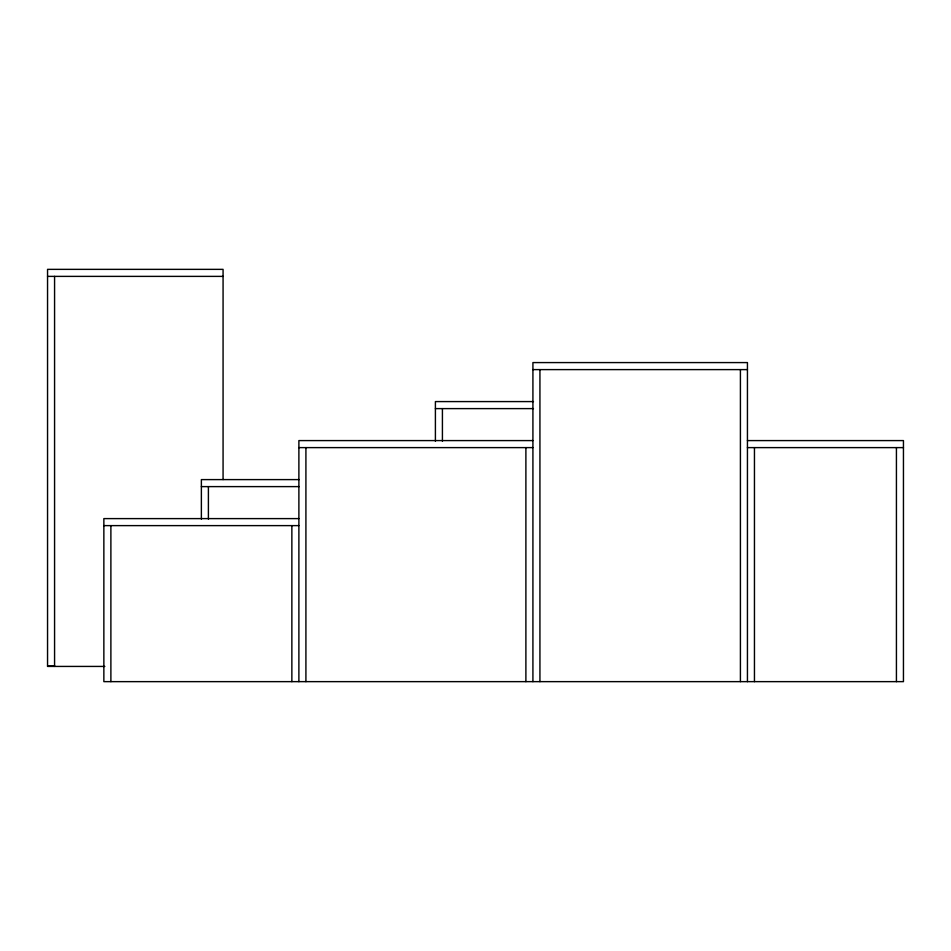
<?xml version="1.0" encoding="UTF-8"?>
<svg xmlns="http://www.w3.org/2000/svg" width="951" height="951" viewBox="0 0 951 951"><rect width="100%" height="100%" fill="white"/><g stroke="black" fill="none" stroke-linecap="round" stroke-linejoin="round"><path stroke-width="1.43" d="M47.55 276.384L223.069 276.384M532.917 369.606L747.438 369.606M533.463 401.584L435.403 401.584L435.403 441.252M435.403 408.609L533.463 408.609M532.917 440.586L298.887 440.586L298.887 681.641M747.438 440.586L903.45 440.586L903.45 681.641L103.861 681.641L103.861 518.604L298.887 518.604M298.887 447.612L532.917 447.612M747.438 447.612L903.45 447.612M299.137 479.601L201.374 479.601L201.374 519.115M201.374 486.615L299.137 486.615M103.861 525.618L298.887 525.618M47.55 666.033L54.576 666.033M104.824 666.425L47.55 666.425L47.55 269.359L223.069 269.359L223.069 479.566M896.424 447.612L896.424 681.641M754.452 447.612L754.452 681.641M747.438 681.641L747.438 362.581L532.917 362.581L532.917 681.641M740.413 369.606L740.413 681.641M539.93 369.606L539.93 681.641M525.891 447.612L525.891 681.641M442.417 408.609L442.417 441.252M305.913 447.612L305.913 681.641M291.862 525.618L291.862 681.641M208.4 486.615L208.4 519.115M110.887 525.618L110.887 681.641M54.576 276.384L54.576 666.425"/></g></svg>
